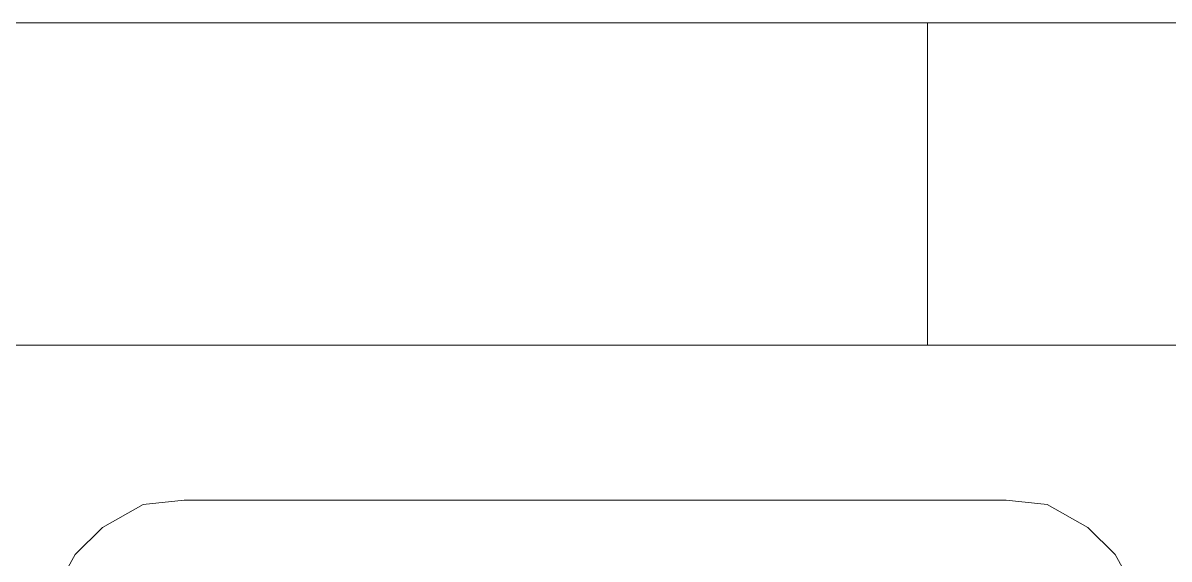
# Model space of a CAD drawing. Extents: x 2510 to 2656, y 707 to 760.
# Drawn here: x 2593.342 to 2598.009, y 757.735 to 759.92 of the extents above; entities that cross this region are included whole.
import ezdxf

# ---------------------------------------------------------------- set-up
doc = ezdxf.new("R2010")
doc.units = 0
doc.header["$MEASUREMENT"] = 0
doc.layers.add('HANBO', color=7, linetype='CONTINUOUS', lineweight=9)

# ---------------------------------------------------------------- blocks, each defined once
blk = doc.blocks.new('ea')
at = {"layer": 'HANBO', "lineweight": 0}
for points in [[(54.291, 80.5321), (54.1428, 80.5157), (53.9946, 80.4333), (53.8958, 80.3345), (53.8134, 80.1863), (53.7805, 80.0381)], [(57.2716, 80.5321), (54.291, 80.5321)], [(57.782, 80.0381), (57.7491, 80.1863), (57.6668, 80.3345), (57.568, 80.4333), (57.4197, 80.5157), (57.2716, 80.5321)]]:
    blk.add_lwpolyline(points, dxfattribs=at)

msp = doc.modelspace()

# ---------------------------------------------------------------- linework, layer by layer
at = {"layer": 'HANBO'}
msp.add_line((2597.0254, 758.6058), (2597.0254, 759.9199), dxfattribs=at)
at = {"layer": 'HANBO', "linetype": 'Continuous', "lineweight": 0}
for points in [[(2581.6462, 759.9199), (2655.7236, 759.9199), (2655.7236, 707.3543), (2581.6462, 707.3543)], [(2582.9603, 758.6058), (2654.4095, 758.6058), (2654.4118, 708.6685), (2582.9603, 708.6685)]]:
    msp.add_lwpolyline(points, close=True, dxfattribs=at)

# ---------------------------------------------------------------- block references
at = {"layer": 'HANBO', "color": 3, "xscale": 1.123212078084249, "yscale": 1.123212078084249, "zscale": 1.123212078084249}
msp.add_blockref('ea', (2533.0181, 667.5203), dxfattribs=at)

doc.saveas('drawing.dxf')
